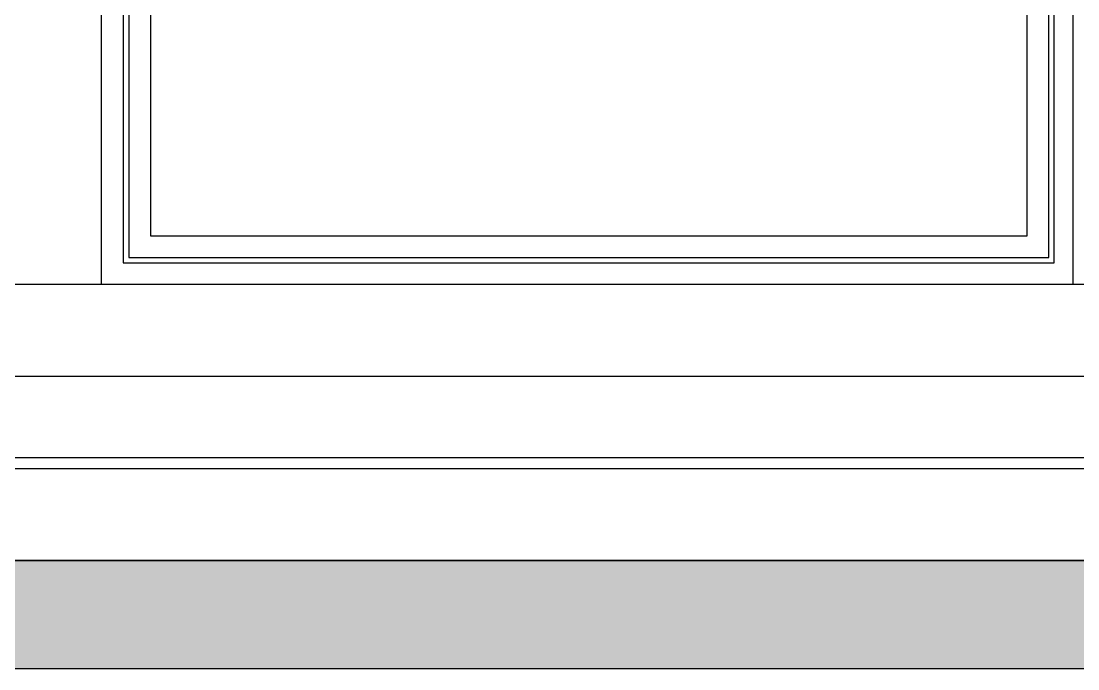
# Model space of a CAD drawing. Header units: metres. Extents: x 294 to 1101, y -498 to -355.
# Drawn here: x 495.289 to 497.242, y -471.67 to -470.474 of the extents above; entities that cross this region are included whole.
import ezdxf

# ---------------------------------------------------------------- set-up
doc = ezdxf.new("R2010")
doc.units = ezdxf.units.M
doc.linetypes.add('DASHDOT2', pattern=[0.5, 0.25, -0.125, 0, -0.125])
doc.layers.add('roof', color=16, linetype='DASHDOT2', lineweight=18)
doc.layers.add('wall', color=7, linetype='Continuous', lineweight=25)
doc.layers.add('win', color=206, linetype='Continuous')

msp = doc.modelspace()

# ---------------------------------------------------------------- hatches: boundary and pattern name
at = {"layer": 'wall'}
h = msp.add_hatch(color=256, dxfattribs=at)
h.dxf.hatch_style = 1
h.paths.add_polyline_path([(500.0686, -471.47), (500.0517, -471.47), (500.0217, -471.47), (499.9508, -471.47), (499.45, -471.47), (498.4315, -471.47), (498.179, -471.47), (497.2381, -471.47), (497.2332, -471.47), (493.2196, -471.47), (492.7923, -471.47), (492.5041, -471.47), (492.503, -471.47), (492.5019, -471.47), (492.5008, -471.47), (492.4997, -471.47), (492.4986, -471.47), (492.4976, -471.47), (492.4966, -471.47), (492.4956, -471.47), (492.4946, -471.47), (492.4937, -471.47), (492.4928, -471.47), (492.492, -471.47), (492.4912, -471.47), (492.4905, -471.47), (492.4898, -471.47), (492.4892, -471.47), (492.4886, -471.47), (492.4881, -471.47), (492.4877, -471.47), (492.4873, -471.47), (492.487, -471.47), (492.4868, -471.47), (492.4866, -471.47), (492.4865, -471.47), (492.4865, -471.47), (492.3648, -471.47), (492.3328, -471.47), (492.3063, -471.47), (492.3032, -471.47), (492.3, -471.47), (492.0318, -471.47), (489.8948, -471.47), (486.2948, -471.47), (484.7374, -471.47), (484.7374, -471.67), (500.0686, -471.67)])

# ---------------------------------------------------------------- linework, layer by layer
for p, q in [((495.4381, -470.96), (495.4381, -467.62)), ((497.2332, -470.96), (497.2332, -467.62)), ((495.4381, -470.96), (494.5542, -470.96)), ((495.4381, -470.96), (494.5542, -470.96)), ((497.2332, -470.96), (495.4381, -470.96)), ((496.9699, -470.96), (496.7949, -470.96)), ((497.2381, -470.96), (497.2332, -470.96)), ((498.1171, -470.96), (497.2381, -470.96)), ((495.4381, -471.13), (494.2844, -471.13)), ((497.2381, -471.13), (495.4381, -471.13)), ((498.2815, -471.13), (497.2381, -471.13)), ((499.4852, -471.28), (493.616, -471.28)), ((493.616, -471.3), (499.4852, -471.3)), ((506.3764, -471.47), (486.2948, -471.47)), ((506.3764, -471.47), (489.8948, -471.47)), ((500.0686, -471.47), (491.5923, -471.47)), ((493.2196, -471.47), (499.45, -471.47)), ((493.3196, -471.47), (499.35, -471.47)), ((493.4196, -471.47), (499.25, -471.47)), ((493.9604, -471.47), (495.8148, -471.47)), ((495.1462, -471.47), (495.3781, -471.47)), ((495.2723, -471.47), (495.3069, -471.47)), ((495.3064, -471.47), (495.3069, -471.47)), ((495.3064, -471.47), (495.3065, -471.47)), ((495.3065, -471.47), (496.3356, -471.47)), ((495.3069, -471.47), (496.3356, -471.47)), ((495.3069, -471.47), (495.3533, -471.47)), ((495.3533, -471.47), (495.4381, -471.47)), ((495.3781, -471.47), (495.614, -471.47)), ((495.3893, -471.47), (495.5011, -471.47)), ((495.3893, -471.47), (495.4452, -471.47)), ((495.4381, -471.47), (497.2381, -471.47)), ((495.4381, -471.47), (497.2381, -471.47)), ((495.4381, -471.47), (497.2381, -471.47)), ((495.4381, -471.47), (495.5381, -471.47)), ((495.4451, -471.47), (495.4452, -471.47)), ((495.4452, -471.47), (495.4732, -471.47)), ((495.4452, -471.47), (495.5342, -471.47)), ((495.4731, -471.47), (495.4732, -471.47)), ((495.4732, -471.47), (495.5647, -471.47)), ((495.4732, -471.47), (495.5287, -471.47)), ((495.4745, -471.47), (495.5342, -471.47)), ((495.5011, -471.47), (495.5923, -471.47)), ((495.5287, -471.47), (495.6711, -471.47)), ((495.5342, -471.47), (495.5647, -471.47)), ((495.5342, -471.47), (495.5512, -471.47)), ((495.5512, -471.47), (495.6222, -471.47)), ((495.5545, -471.47), (495.6185, -471.47)), ((495.5633, -471.47), (495.6222, -471.47)), ((495.5647, -471.47), (495.8179, -471.47)), ((495.5647, -471.47), (495.5808, -471.47)), ((495.5808, -471.47), (495.6524, -471.47)), ((495.5923, -471.47), (495.6626, -471.47)), ((495.614, -471.47), (495.8529, -471.47)), ((495.6185, -471.47), (495.6514, -471.47)), ((495.6222, -471.47), (495.6524, -471.47)), ((495.6222, -471.47), (495.6392, -471.47)), ((495.6344, -471.47), (495.6928, -471.47)), ((495.6348, -471.47), (495.696, -471.47)), ((495.6392, -471.47), (495.6928, -471.47)), ((495.6514, -471.47), (495.747, -471.47)), ((495.6524, -471.47), (495.67, -471.47)), ((495.6524, -471.47), (495.8714, -471.47)), ((495.6553, -471.47), (495.6568, -471.47)), ((495.6568, -471.47), (495.6612, -471.47)), ((495.6612, -471.47), (495.6685, -471.47)), ((495.6626, -471.47), (495.7116, -471.47)), ((495.6685, -471.47), (495.6787, -471.47)), ((495.67, -471.47), (495.7227, -471.47)), ((495.6711, -471.47), (495.8161, -471.47)), ((495.6787, -471.47), (495.6917, -471.47)), ((495.6879, -471.47), (495.7459, -471.47)), ((495.6913, -471.47), (495.7509, -471.47)), ((495.6917, -471.47), (495.7076, -471.47)), ((495.6928, -471.47), (495.7227, -471.47)), ((495.6928, -471.47), (495.7088, -471.47)), ((495.696, -471.47), (495.7277, -471.47)), ((495.7076, -471.47), (495.7261, -471.47)), ((495.7088, -471.47), (495.7459, -471.47)), ((495.7116, -471.47), (495.7392, -471.47)), ((495.7227, -471.47), (495.7403, -471.47)), ((495.7227, -471.47), (495.9843, -471.47)), ((495.7241, -471.47), (495.7818, -471.47)), ((495.7261, -471.47), (495.7473, -471.47)), ((495.7272, -471.47), (495.7857, -471.47)), ((495.7277, -471.47), (495.8333, -471.47)), ((495.7392, -471.47), (495.7405, -471.47)), ((495.7403, -471.47), (495.7756, -471.47)), ((495.7405, -471.47), (495.7452, -471.47)), ((495.7429, -471.47), (495.8006, -471.47)), ((495.7441, -471.47), (495.802, -471.47)), ((495.7459, -471.47), (495.7756, -471.47)), ((495.7459, -471.47), (495.7598, -471.47)), ((495.747, -471.47), (495.9419, -471.47)), ((495.7473, -471.47), (495.771, -471.47)), ((495.7509, -471.47), (495.7818, -471.47)), ((495.7598, -471.47), (495.7818, -471.47)), ((495.7625, -471.47), (495.7636, -471.47)), ((495.7636, -471.47), (495.767, -471.47)), ((495.767, -471.47), (495.7727, -471.47)), ((495.771, -471.47), (495.7972, -471.47)), ((495.7727, -471.47), (495.7806, -471.47)), ((495.7756, -471.47), (495.7915, -471.47)), ((495.7756, -471.47), (496.0111, -471.47)), ((495.7806, -471.47), (495.7907, -471.47)), ((495.7818, -471.47), (495.7921, -471.47)), ((495.7818, -471.47), (495.8114, -471.47)), ((495.7818, -471.47), (495.9049, -471.47)), ((495.7857, -471.47), (495.816, -471.47)), ((495.7907, -471.47), (495.803, -471.47)), ((495.7915, -471.47), (495.8114, -471.47)), ((495.7921, -471.47), (495.8005, -471.47)), ((495.7972, -471.47), (495.8257, -471.47)), ((495.8005, -471.47), (495.8006, -471.47)), ((495.8006, -471.47), (495.81, -471.47)), ((495.8006, -471.47), (495.8054, -471.47)), ((495.802, -471.47), (495.8319, -471.47)), ((495.803, -471.47), (495.8148, -471.47)), ((495.81, -471.47), (495.8303, -471.47)), ((495.8114, -471.47), (495.8233, -471.47)), ((495.8114, -471.47), (496.0293, -471.47)), ((495.8148, -471.47), (495.8174, -471.47)), ((495.8148, -471.47), (496.3356, -471.47)), ((495.816, -471.47), (495.9697, -471.47)), ((495.8161, -471.47), (495.9631, -471.47)), ((495.8174, -471.47), (495.8338, -471.47)), ((495.8179, -471.47), (496.1629, -471.47)), ((495.8221, -471.47), (495.8229, -471.47)), ((495.8229, -471.47), (495.8254, -471.47)), ((495.8233, -471.47), (495.8303, -471.47)), ((495.8254, -471.47), (495.8296, -471.47)), ((495.8257, -471.47), (495.8564, -471.47)), ((495.8296, -471.47), (495.8355, -471.47)), ((495.8303, -471.47), (495.8304, -471.47)), ((495.8303, -471.47), (496.0386, -471.47)), ((495.8304, -471.47), (495.8356, -471.47)), ((495.8319, -471.47), (495.98, -471.47)), ((495.8333, -471.47), (496.0335, -471.47)), ((495.8338, -471.47), (495.8522, -471.47)), ((495.8355, -471.47), (495.843, -471.47)), ((495.843, -471.47), (495.8521, -471.47)), ((495.8521, -471.47), (495.8628, -471.47)), ((495.8522, -471.47), (495.8725, -471.47)), ((495.8529, -471.47), (496.0937, -471.47)), ((495.8564, -471.47), (495.8891, -471.47)), ((495.8628, -471.47), (495.875, -471.47)), ((495.8714, -471.47), (496.1807, -471.47)), ((495.8725, -471.47), (495.8946, -471.47)), ((495.875, -471.47), (495.8886, -471.47)), ((495.8886, -471.47), (495.9037, -471.47)), ((495.8891, -471.47), (495.9239, -471.47)), ((495.8946, -471.47), (495.9184, -471.47)), ((495.9037, -471.47), (495.9201, -471.47)), ((495.9049, -471.47), (496.1199, -471.47)), ((495.9184, -471.47), (495.9439, -471.47)), ((495.9201, -471.47), (495.9377, -471.47)), ((495.9239, -471.47), (495.9604, -471.47)), ((495.9377, -471.47), (495.9566, -471.47)), ((495.9419, -471.47), (496.1384, -471.47)), ((495.9439, -471.47), (495.9708, -471.47)), ((495.9566, -471.47), (495.9766, -471.47)), ((495.9604, -471.47), (495.9985, -471.47)), ((495.9631, -471.47), (496.1116, -471.47)), ((495.9697, -471.47), (496.2135, -471.47)), ((495.9708, -471.47), (495.9991, -471.47)), ((495.9766, -471.47), (495.9976, -471.47)), ((495.98, -471.47), (496.217, -471.47)), ((495.9843, -471.47), (496.3356, -471.47)), ((495.9976, -471.47), (496.0195, -471.47)), ((495.9985, -471.47), (496.0381, -471.47)), ((495.9991, -471.47), (496.0287, -471.47)), ((496.0111, -471.47), (496.3356, -471.47)), ((496.0195, -471.47), (496.0207, -471.47)), ((496.0207, -471.47), (496.0423, -471.47)), ((496.0287, -471.47), (496.0595, -471.47)), ((496.0293, -471.47), (496.3356, -471.47)), ((496.0335, -471.47), (496.2348, -471.47)), ((496.0381, -471.47), (496.0791, -471.47)), ((496.0386, -471.47), (496.3356, -471.47)), ((496.0423, -471.47), (496.0659, -471.47)), ((496.0595, -471.47), (496.0912, -471.47)), ((496.0659, -471.47), (496.09, -471.47)), ((496.0791, -471.47), (496.1211, -471.47)), ((496.09, -471.47), (496.1148, -471.47)), ((496.0912, -471.47), (496.1238, -471.47)), ((496.0937, -471.47), (496.3356, -471.47)), ((496.1116, -471.47), (496.2608, -471.47)), ((496.1148, -471.47), (496.1399, -471.47)), ((496.1199, -471.47), (496.3356, -471.47)), ((496.1211, -471.47), (496.1641, -471.47)), ((496.1238, -471.47), (496.1572, -471.47)), ((496.1384, -471.47), (496.3356, -471.47)), ((496.1399, -471.47), (496.1654, -471.47)), ((496.1572, -471.47), (496.1911, -471.47)), ((496.1629, -471.47), (496.3356, -471.47)), ((496.1641, -471.47), (496.2078, -471.47)), ((496.1654, -471.47), (496.1912, -471.47)), ((496.1704, -471.47), (496.9281, -471.47)), ((496.1807, -471.47), (496.3356, -471.47)), ((496.1911, -471.47), (496.2255, -471.47)), ((496.1912, -471.47), (496.217, -471.47)), ((496.2078, -471.47), (496.2521, -471.47)), ((496.2086, -471.47), (496.2175, -471.47)), ((496.2135, -471.47), (496.3356, -471.47)), ((496.217, -471.47), (496.2428, -471.47)), ((496.217, -471.47), (496.3356, -471.47)), ((496.2175, -471.47), (496.3356, -471.47)), ((496.2255, -471.47), (496.2601, -471.47)), ((496.2348, -471.47), (496.3356, -471.47)), ((496.2428, -471.47), (496.2685, -471.47)), ((496.2521, -471.47), (496.2968, -471.47)), ((496.2601, -471.47), (496.295, -471.47)), ((496.2608, -471.47), (496.3084, -471.47)), ((496.2685, -471.47), (496.294, -471.47)), ((496.294, -471.47), (496.3192, -471.47)), ((496.295, -471.47), (496.3298, -471.47)), ((496.2968, -471.47), (496.3417, -471.47)), ((496.3083, -471.47), (496.3084, -471.47)), ((496.3084, -471.47), (496.3086, -471.47)), ((496.3084, -471.47), (496.3356, -471.47)), ((496.3086, -471.47), (496.3088, -471.47)), ((496.3088, -471.47), (496.3092, -471.47)), ((496.3092, -471.47), (496.3098, -471.47)), ((496.3098, -471.47), (496.3104, -471.47)), ((496.3104, -471.47), (496.3111, -471.47)), ((496.3111, -471.47), (496.312, -471.47)), ((496.312, -471.47), (496.3129, -471.47)), ((496.3129, -471.47), (496.314, -471.47)), ((496.314, -471.47), (496.3151, -471.47)), ((496.3151, -471.47), (496.3163, -471.47)), ((496.3163, -471.47), (496.3176, -471.47)), ((496.3176, -471.47), (496.319, -471.47)), ((496.319, -471.47), (496.3205, -471.47)), ((496.3192, -471.47), (496.325, -471.47)), ((496.3205, -471.47), (496.322, -471.47)), ((496.322, -471.47), (496.3236, -471.47)), ((496.3236, -471.47), (496.3252, -471.47)), ((496.325, -471.47), (496.3439, -471.47)), ((496.3252, -471.47), (496.3269, -471.47)), ((496.3269, -471.47), (496.3286, -471.47)), ((496.3286, -471.47), (496.3303, -471.47)), ((496.3298, -471.47), (496.3645, -471.47)), ((496.3303, -471.47), (496.3321, -471.47)), ((496.3321, -471.47), (496.3338, -471.47)), ((496.3338, -471.47), (496.3356, -471.47)), ((496.3356, -471.47), (496.4626, -471.47)), ((496.3356, -471.47), (496.3374, -471.47)), ((496.3356, -471.47), (496.5775, -471.47)), ((496.3356, -471.47), (496.3629, -471.47)), ((496.3356, -471.47), (496.4543, -471.47)), ((496.3356, -471.47), (496.4578, -471.47)), ((496.3356, -471.47), (496.5084, -471.47)), ((496.3356, -471.47), (496.4905, -471.47)), ((496.3356, -471.47), (496.4365, -471.47)), ((496.3356, -471.47), (496.642, -471.47)), ((496.3356, -471.47), (496.5329, -471.47)), ((496.3356, -471.47), (496.5514, -471.47)), ((496.3356, -471.47), (496.687, -471.47)), ((496.3356, -471.47), (496.6326, -471.47)), ((496.3356, -471.47), (496.6601, -471.47)), ((496.3356, -471.47), (496.3541, -471.47)), ((496.3374, -471.47), (496.3392, -471.47)), ((496.3392, -471.47), (496.341, -471.47)), ((496.341, -471.47), (496.3427, -471.47)), ((496.3417, -471.47), (496.3866, -471.47)), ((496.3427, -471.47), (496.3444, -471.47)), ((496.3439, -471.47), (496.3541, -471.47)), ((496.3444, -471.47), (496.3461, -471.47)), ((496.3461, -471.47), (496.3477, -471.47)), ((496.3477, -471.47), (496.3493, -471.47)), ((496.3493, -471.47), (496.3508, -471.47)), ((496.3508, -471.47), (496.3523, -471.47)), ((496.3523, -471.47), (496.3536, -471.47)), ((496.3536, -471.47), (496.355, -471.47)), ((496.3541, -471.47), (496.3681, -471.47)), ((496.3541, -471.47), (496.4256, -471.47)), ((496.355, -471.47), (496.3562, -471.47)), ((496.3562, -471.47), (496.3573, -471.47)), ((496.3573, -471.47), (496.3584, -471.47)), ((496.3584, -471.47), (496.3593, -471.47)), ((496.3593, -471.47), (496.3601, -471.47)), ((496.3601, -471.47), (496.3609, -471.47)), ((496.3609, -471.47), (496.3615, -471.47)), ((496.3615, -471.47), (496.362, -471.47)), ((496.362, -471.47), (496.3624, -471.47)), ((496.3624, -471.47), (496.3627, -471.47)), ((496.3627, -471.47), (496.3629, -471.47)), ((496.3629, -471.47), (496.363, -471.47)), ((496.3629, -471.47), (496.4104, -471.47)), ((496.3645, -471.47), (496.3988, -471.47)), ((496.3681, -471.47), (496.3917, -471.47)), ((496.3866, -471.47), (496.4313, -471.47)), ((496.3917, -471.47), (496.4145, -471.47)), ((496.3988, -471.47), (496.4328, -471.47)), ((496.4104, -471.47), (496.5597, -471.47)), ((496.4145, -471.47), (496.4364, -471.47)), ((496.4226, -471.47), (496.4228, -471.47)), ((496.4228, -471.47), (496.4233, -471.47)), ((496.4233, -471.47), (496.4241, -471.47)), ((496.4241, -471.47), (496.4253, -471.47)), ((496.4253, -471.47), (496.4268, -471.47)), ((496.4256, -471.47), (496.6069, -471.47)), ((496.4268, -471.47), (496.4287, -471.47)), ((496.4287, -471.47), (496.4308, -471.47)), ((496.4308, -471.47), (496.4333, -471.47)), ((496.4313, -471.47), (496.4756, -471.47)), ((496.4328, -471.47), (496.4661, -471.47)), ((496.4333, -471.47), (496.4361, -471.47)), ((496.4361, -471.47), (496.4391, -471.47)), ((496.4364, -471.47), (496.4574, -471.47)), ((496.4365, -471.47), (496.6378, -471.47)), ((496.4391, -471.47), (496.4425, -471.47)), ((496.4425, -471.47), (496.446, -471.47)), ((496.446, -471.47), (496.4499, -471.47)), ((496.4499, -471.47), (496.4539, -471.47)), ((496.4539, -471.47), (496.4582, -471.47)), ((496.4543, -471.47), (496.6913, -471.47)), ((496.4574, -471.47), (496.4758, -471.47)), ((496.4578, -471.47), (496.7016, -471.47)), ((496.4582, -471.47), (496.4626, -471.47)), ((496.4626, -471.47), (496.4673, -471.47)), ((496.4661, -471.47), (496.4987, -471.47)), ((496.4673, -471.47), (496.472, -471.47)), ((496.4702, -471.47), (496.4702, -471.47)), ((496.4702, -471.47), (496.4704, -471.47)), ((496.4704, -471.47), (496.4708, -471.47)), ((496.4708, -471.47), (496.4713, -471.47)), ((496.4713, -471.47), (496.4719, -471.47)), ((496.4719, -471.47), (496.4726, -471.47)), ((496.472, -471.47), (496.4769, -471.47)), ((496.4726, -471.47), (496.4735, -471.47)), ((496.4735, -471.47), (496.4745, -471.47)), ((496.4745, -471.47), (496.4756, -471.47)), ((496.4756, -471.47), (496.4769, -471.47)), ((496.4756, -471.47), (496.5194, -471.47)), ((496.4758, -471.47), (496.4774, -471.47)), ((496.4769, -471.47), (496.4782, -471.47)), ((496.4769, -471.47), (496.4819, -471.47)), ((496.4774, -471.47), (496.4963, -471.47)), ((496.4782, -471.47), (496.4797, -471.47)), ((496.4797, -471.47), (496.4812, -471.47)), ((496.4812, -471.47), (496.4829, -471.47)), ((496.4819, -471.47), (496.487, -471.47)), ((496.4829, -471.47), (496.4846, -471.47)), ((496.4846, -471.47), (496.4864, -471.47)), ((496.4864, -471.47), (496.4883, -471.47)), ((496.487, -471.47), (496.4922, -471.47)), ((496.4883, -471.47), (496.4902, -471.47)), ((496.4902, -471.47), (496.4922, -471.47)), ((496.4905, -471.47), (496.7999, -471.47)), ((496.4922, -471.47), (496.4943, -471.47)), ((496.4922, -471.47), (496.4974, -471.47)), ((496.4943, -471.47), (496.4963, -471.47)), ((496.4963, -471.47), (496.4984, -471.47)), ((496.4963, -471.47), (496.5139, -471.47)), ((496.4974, -471.47), (496.5027, -471.47)), ((496.4984, -471.47), (496.5005, -471.47)), ((496.4987, -471.47), (496.5305, -471.47)), ((496.5005, -471.47), (496.5027, -471.47)), ((496.5027, -471.47), (496.5048, -471.47)), ((496.5027, -471.47), (496.5079, -471.47)), ((496.5048, -471.47), (496.5069, -471.47)), ((496.5069, -471.47), (496.509, -471.47)), ((496.5079, -471.47), (496.5131, -471.47)), ((496.5084, -471.47), (496.8534, -471.47)), ((496.509, -471.47), (496.5111, -471.47)), ((496.5111, -471.47), (496.5131, -471.47)), ((496.5131, -471.47), (496.5151, -471.47)), ((496.5131, -471.47), (496.5183, -471.47)), ((496.5139, -471.47), (496.5303, -471.47)), ((496.5151, -471.47), (496.517, -471.47)), ((496.517, -471.47), (496.5189, -471.47)), ((496.5183, -471.47), (496.5234, -471.47)), ((496.5189, -471.47), (496.5207, -471.47)), ((496.5194, -471.47), (496.5624, -471.47)), ((496.5207, -471.47), (496.5225, -471.47)), ((496.5225, -471.47), (496.5241, -471.47)), ((496.5234, -471.47), (496.5284, -471.47)), ((496.5241, -471.47), (496.5257, -471.47)), ((496.5257, -471.47), (496.5271, -471.47)), ((496.5271, -471.47), (496.5285, -471.47)), ((496.5284, -471.47), (496.5333, -471.47)), ((496.5285, -471.47), (496.5297, -471.47)), ((496.5297, -471.47), (496.5308, -471.47)), ((496.5303, -471.47), (496.5454, -471.47)), ((496.5305, -471.47), (496.5612, -471.47)), ((496.5308, -471.47), (496.5318, -471.47)), ((496.5318, -471.47), (496.5327, -471.47)), ((496.5327, -471.47), (496.5334, -471.47)), ((496.5329, -471.47), (496.7294, -471.47)), ((496.5333, -471.47), (496.5381, -471.47)), ((496.5334, -471.47), (496.5341, -471.47)), ((496.5341, -471.47), (496.5345, -471.47)), ((496.5345, -471.47), (496.5349, -471.47)), ((496.5349, -471.47), (496.5351, -471.47)), ((496.5351, -471.47), (496.5352, -471.47)), ((496.5381, -471.47), (496.5427, -471.47)), ((496.5427, -471.47), (496.5472, -471.47)), ((496.5454, -471.47), (496.559, -471.47)), ((496.5472, -471.47), (496.5514, -471.47)), ((496.5514, -471.47), (496.5555, -471.47)), ((496.5514, -471.47), (496.7664, -471.47)), ((496.5555, -471.47), (496.5593, -471.47)), ((496.559, -471.47), (496.5712, -471.47)), ((496.5593, -471.47), (496.5629, -471.47)), ((496.5597, -471.47), (496.7081, -471.47)), ((496.5612, -471.47), (496.5908, -471.47)), ((496.5624, -471.47), (496.6044, -471.47)), ((496.5629, -471.47), (496.5662, -471.47)), ((496.5662, -471.47), (496.5692, -471.47)), ((496.5692, -471.47), (496.572, -471.47)), ((496.5712, -471.47), (496.5819, -471.47)), ((496.572, -471.47), (496.5745, -471.47)), ((496.5745, -471.47), (496.5766, -471.47)), ((496.5766, -471.47), (496.5785, -471.47)), ((496.5775, -471.47), (496.8184, -471.47)), ((496.5785, -471.47), (496.58, -471.47)), ((496.58, -471.47), (496.5812, -471.47)), ((496.5812, -471.47), (496.5821, -471.47)), ((496.5819, -471.47), (496.591, -471.47)), ((496.5821, -471.47), (496.5826, -471.47)), ((496.5826, -471.47), (496.5827, -471.47)), ((496.5908, -471.47), (496.6191, -471.47)), ((496.591, -471.47), (496.5985, -471.47)), ((496.5985, -471.47), (496.6043, -471.47)), ((496.6043, -471.47), (496.6069, -471.47)), ((496.6044, -471.47), (496.6453, -471.47)), ((496.6069, -471.47), (498.7107, -471.47)), ((496.6069, -471.47), (496.6085, -471.47)), ((496.6085, -471.47), (496.6111, -471.47)), ((496.6111, -471.47), (496.6119, -471.47)), ((496.6191, -471.47), (496.6461, -471.47)), ((496.6326, -471.47), (496.841, -471.47)), ((496.6378, -471.47), (496.838, -471.47)), ((496.642, -471.47), (496.8598, -471.47)), ((496.6453, -471.47), (496.6849, -471.47)), ((496.6461, -471.47), (496.6715, -471.47)), ((496.6601, -471.47), (496.8957, -471.47)), ((496.6715, -471.47), (496.6953, -471.47)), ((496.6849, -471.47), (496.7231, -471.47)), ((496.687, -471.47), (496.9486, -471.47)), ((496.6913, -471.47), (496.8394, -471.47)), ((496.6953, -471.47), (496.7174, -471.47)), ((496.7016, -471.47), (496.8553, -471.47)), ((496.7081, -471.47), (496.8551, -471.47)), ((496.7174, -471.47), (496.7377, -471.47)), ((496.7231, -471.47), (496.7596, -471.47)), ((496.7294, -471.47), (496.9243, -471.47)), ((496.7377, -471.47), (496.7561, -471.47)), ((496.7561, -471.47), (496.7725, -471.47)), ((496.7596, -471.47), (496.7943, -471.47)), ((496.7664, -471.47), (496.8895, -471.47)), ((496.7725, -471.47), (496.7869, -471.47)), ((496.7869, -471.47), (496.7992, -471.47)), ((496.7943, -471.47), (496.8271, -471.47)), ((496.7992, -471.47), (496.8017, -471.47)), ((496.7999, -471.47), (497.0189, -471.47)), ((496.8017, -471.47), (496.8093, -471.47)), ((496.8093, -471.47), (496.8172, -471.47)), ((496.8172, -471.47), (496.8229, -471.47)), ((496.8184, -471.47), (497.0573, -471.47)), ((496.8229, -471.47), (496.8263, -471.47)), ((496.8263, -471.47), (496.8274, -471.47)), ((496.8271, -471.47), (496.8578, -471.47)), ((496.8357, -471.47), (496.8409, -471.47)), ((496.838, -471.47), (496.9435, -471.47)), ((496.8394, -471.47), (496.8693, -471.47)), ((496.8409, -471.47), (496.841, -471.47)), ((496.841, -471.47), (496.8491, -471.47)), ((496.841, -471.47), (496.848, -471.47)), ((496.848, -471.47), (496.8598, -471.47)), ((496.8491, -471.47), (496.8707, -471.47)), ((496.8534, -471.47), (497.1066, -471.47)), ((496.8551, -471.47), (497.0001, -471.47)), ((496.8553, -471.47), (496.8856, -471.47)), ((496.8578, -471.47), (496.8863, -471.47)), ((496.8598, -471.47), (496.8798, -471.47)), ((496.8598, -471.47), (496.8895, -471.47)), ((496.8659, -471.47), (496.8707, -471.47)), ((496.8693, -471.47), (496.9272, -471.47)), ((496.8707, -471.47), (496.8709, -471.47)), ((496.8707, -471.47), (496.9284, -471.47)), ((496.8709, -471.47), (496.8792, -471.47)), ((496.8792, -471.47), (496.8895, -471.47)), ((496.8798, -471.47), (496.8957, -471.47)), ((496.8856, -471.47), (496.9441, -471.47)), ((496.8863, -471.47), (496.9125, -471.47)), ((496.8895, -471.47), (496.9114, -471.47)), ((496.8895, -471.47), (496.9472, -471.47)), ((496.8895, -471.47), (496.9204, -471.47)), ((496.8957, -471.47), (496.9254, -471.47)), ((496.8957, -471.47), (496.931, -471.47)), ((496.9114, -471.47), (496.9254, -471.47)), ((496.9125, -471.47), (496.9362, -471.47)), ((496.9204, -471.47), (496.9799, -471.47)), ((496.9243, -471.47), (497.0199, -471.47)), ((496.9254, -471.47), (496.9625, -471.47)), ((496.9254, -471.47), (496.9834, -471.47)), ((496.926, -471.47), (496.9308, -471.47)), ((496.9281, -471.47), (496.9699, -471.47)), ((496.9308, -471.47), (496.9321, -471.47)), ((496.931, -471.47), (496.9486, -471.47)), ((496.9321, -471.47), (496.9596, -471.47)), ((496.9362, -471.47), (496.9574, -471.47)), ((496.9435, -471.47), (496.9752, -471.47)), ((496.9486, -471.47), (497.0013, -471.47)), ((496.9486, -471.47), (496.9785, -471.47)), ((496.9574, -471.47), (496.9759, -471.47)), ((496.9596, -471.47), (497.0087, -471.47)), ((496.9625, -471.47), (496.9785, -471.47)), ((496.9752, -471.47), (497.0365, -471.47)), ((496.9759, -471.47), (496.9917, -471.47)), ((496.9785, -471.47), (497.0321, -471.47)), ((496.9785, -471.47), (497.0369, -471.47)), ((496.9917, -471.47), (497.0048, -471.47)), ((497.0001, -471.47), (497.1426, -471.47)), ((497.0013, -471.47), (497.0189, -471.47)), ((497.0048, -471.47), (497.015, -471.47)), ((497.0087, -471.47), (497.079, -471.47)), ((497.015, -471.47), (497.0223, -471.47)), ((497.0189, -471.47), (497.0905, -471.47)), ((497.0189, -471.47), (497.049, -471.47)), ((497.0199, -471.47), (497.0527, -471.47)), ((497.0223, -471.47), (497.0267, -471.47)), ((497.0267, -471.47), (497.0281, -471.47)), ((497.0321, -471.47), (497.049, -471.47)), ((497.049, -471.47), (497.1201, -471.47)), ((497.049, -471.47), (497.108, -471.47)), ((497.0527, -471.47), (497.1167, -471.47)), ((497.0573, -471.47), (497.2932, -471.47)), ((497.079, -471.47), (497.1702, -471.47)), ((497.0905, -471.47), (497.1066, -471.47)), ((497.1066, -471.47), (497.1981, -471.47)), ((497.1066, -471.47), (497.1371, -471.47)), ((497.1167, -471.47), (497.1525, -471.47)), ((497.1201, -471.47), (497.1371, -471.47)), ((497.1371, -471.47), (497.2261, -471.47)), ((497.1371, -471.47), (497.1968, -471.47)), ((497.1381, -471.47), (497.2381, -471.47)), ((497.1426, -471.47), (497.1981, -471.47)), ((497.1525, -471.47), (497.1701, -471.47)), ((497.1701, -471.47), (497.5184, -471.47)), ((497.1702, -471.47), (497.282, -471.47)), ((497.1981, -471.47), (497.2261, -471.47)), ((497.1981, -471.47), (497.1982, -471.47)), ((497.2261, -471.47), (497.282, -471.47)), ((497.2261, -471.47), (497.2261, -471.47)), ((497.2271, -471.47), (497.2272, -471.47)), ((497.2272, -471.47), (497.2273, -471.47)), ((497.2273, -471.47), (497.2275, -471.47)), ((497.2275, -471.47), (497.2278, -471.47)), ((497.2278, -471.47), (497.2281, -471.47)), ((497.2281, -471.47), (497.2285, -471.47)), ((497.2285, -471.47), (497.229, -471.47)), ((497.229, -471.47), (497.2295, -471.47)), ((497.2295, -471.47), (497.2301, -471.47)), ((497.2301, -471.47), (497.2308, -471.47)), ((497.2308, -471.47), (497.2315, -471.47)), ((497.2315, -471.47), (497.2322, -471.47)), ((497.2322, -471.47), (497.2391, -471.47)), ((497.2332, -471.47), (497.2381, -471.47)), ((497.2381, -471.47), (497.3223, -471.47)), ((497.2381, -471.47), (498.179, -471.47)), ((508.3267, -471.67), (484.7374, -471.67))]:
    msp.add_line(p, q)
at = {"layer": 'roof'}
msp.add_line((504.2864, -470.96), (489.2048, -470.96), dxfattribs=at)
at = {"layer": 'win'}
for p, q in [((495.4781, -464.9795), (495.4781, -470.92)), ((495.4881, -464.9798), (495.4881, -470.91)), ((497.1881, -470.91), (497.1881, -464.9798)), ((497.1981, -470.92), (497.1981, -464.9795)), ((495.5281, -467.67), (495.5281, -470.87)), ((497.1481, -470.87), (497.1481, -467.67)), ((495.5281, -470.87), (497.1481, -470.87)), ((495.4881, -470.91), (497.1881, -470.91)), ((495.4781, -470.92), (497.1981, -470.92))]:
    msp.add_line(p, q, dxfattribs=at)

doc.saveas('drawing.dxf')
